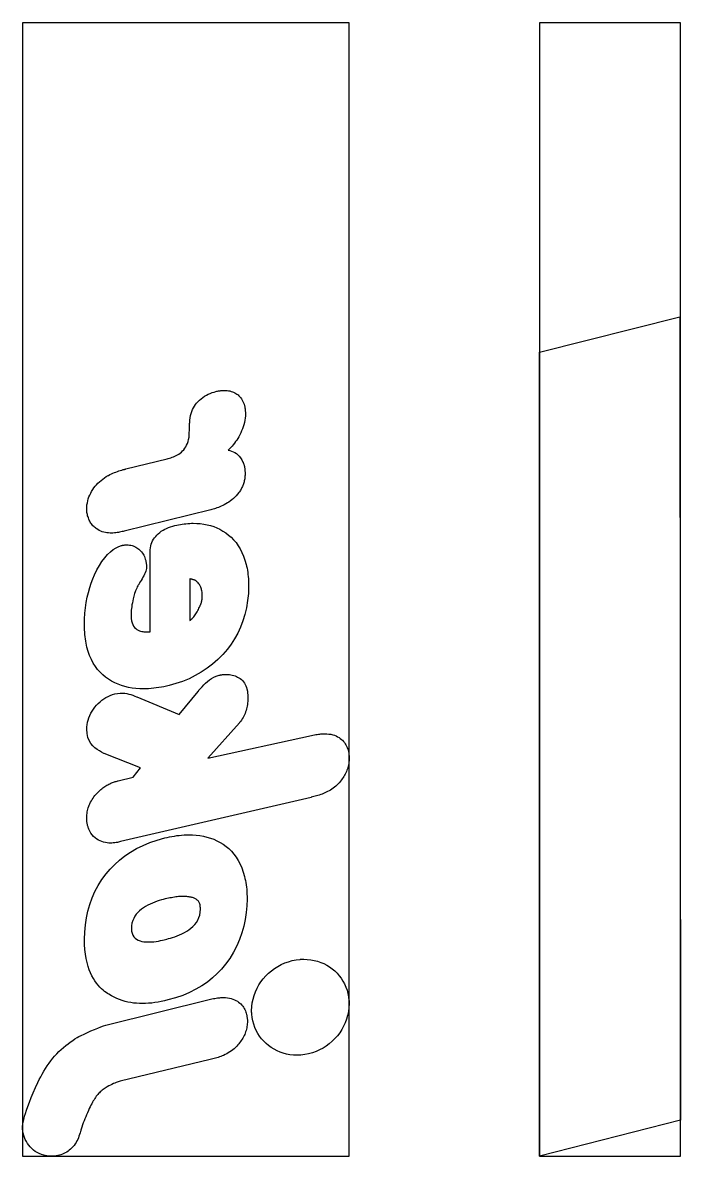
# Model space of a CAD drawing. Header units: millimetres. Extents: x 0 to 3496, y -2371 to 0.
# Drawn here: x 1718 to 2409, y -1190 to 0 of the extents above; entities that cross this region are included whole.
import ezdxf

# ---------------------------------------------------------------- set-up
doc = ezdxf.new("R2010")
doc.units = ezdxf.units.MM
for name, color, linetype in [('VINYL_BLACK_CUT', 7, 'Continuous'), ('VINYL_BLACK_ROLL', 1, 'Continuous'), ('VINYL_GREEN_CUT', 7, 'Continuous'), ('VINYL_GREEN_ROLL', 1, 'Continuous')]:
    doc.layers.add(name, color=color, linetype=linetype)

msp = doc.modelspace()

# ---------------------------------------------------------------- linework, layer by layer
at = {"layer": 'VINYL_BLACK_CUT'}
for points in [[(1818.7, -535), (1817.3, -535.2), (1815.9, -535.4), (1814.5, -535.6), (1813, -535.7), (1811.5, -535.7), (1809.9, -535.7), (1808.2, -535.6), (1806.6, -535.4), (1805, -535.2), (1803.4, -534.8), (1801.8, -534.3), (1800.2, -533.7), (1798.6, -533), (1797.1, -532.1), (1795.5, -531.1), (1794.6, -530.4), (1793.7, -529.7), (1792.8, -528.9), (1792, -528), (1791.2, -527.2), (1790.5, -526.2), (1789.8, -525.3), (1789.2, -524.3), (1788.6, -523.2), (1788.1, -522.2), (1787.6, -521.1), (1787.2, -519.9), (1786.8, -518.8), (1786.4, -517.6), (1786.2, -516.4), (1785.9, -515.2), (1785.7, -514), (1785.6, -512.7), (1785.5, -511.5), (1785.5, -510.2), (1785.5, -508.2), (1785.7, -506.1), (1786.1, -504), (1786.5, -502), (1787.1, -499.9), (1787.8, -497.9), (1788.6, -495.9), (1789.6, -493.9), (1790.6, -492), (1791.8, -490.1), (1793, -488.4), (1794.3, -486.7), (1795.7, -485.1), (1797.2, -483.5), (1798.8, -482), (1800.5, -480.5), (1802.2, -479.1), (1804.1, -477.8), (1806, -476.5), (1808.1, -475.3), (1808.1, -475.3), (1808.1, -475.3), (1808.2, -475.3), (1808.2, -475.3), (1808.2, -475.2), (1808.2, -475.2), (1808.2, -475.2), (1808.3, -475.2), (1808.3, -475.2), (1808.3, -475.2), (1809.8, -474.3), (1811.4, -473.6), (1812.9, -472.9), (1814.5, -472.3), (1816, -471.7), (1817.6, -471.1), (1819.1, -470.6), (1820.7, -470.2), (1822.3, -469.7), (1823.8, -469.2), (1824, -469.2), (1824.1, -469.2), (1824.2, -469.1), (1824.4, -469.1), (1824.6, -469.1), (1824.8, -469), (1825.1, -468.9), (1825.4, -468.8), (1825.7, -468.7), (1826.2, -468.6), (1826.2, -468.6), (1826.3, -468.6), (1826.3, -468.6), (1826.3, -468.6), (1826.3, -468.6), (1826.4, -468.5), (1826.4, -468.5), (1826.4, -468.5), (1826.4, -468.5), (1826.5, -468.5), (1870, -457.7), (1871.1, -457.4), (1872.4, -457.1), (1873.7, -456.7), (1875.1, -456.2), (1876.5, -455.7), (1877.9, -455.1), (1879.4, -454.4), (1880.8, -453.6), (1882.2, -452.8), (1883.6, -451.8), (1884.9, -450.7), (1886.1, -449.6), (1887.3, -448.3), (1888.4, -446.8), (1889.5, -445.3), (1890.4, -443.6), (1891.2, -441.7), (1891.9, -439.6), (1892.5, -437.4), (1892.9, -435), (1893, -434.6), (1893, -434), (1893, -433.3), (1893.1, -432.5), (1893.1, -431.6), (1893.2, -430.7), (1893.2, -429.7), (1893.3, -428.6), (1893.3, -427.5), (1893.4, -426.4), (1893.4, -425.2), (1893.4, -424), (1893.5, -422.9), (1893.5, -421.8), (1893.5, -420.7), (1893.6, -419.8), (1893.6, -418.9), (1893.7, -418.1), (1893.7, -417.5), (1893.8, -417.1), (1894.1, -414.7), (1894.6, -412.4), (1895.2, -410.2), (1895.9, -408.1), (1896.7, -406.2), (1897.6, -404.3), (1898.6, -402.6), (1899.7, -400.9), (1900.9, -399.4), (1902.2, -397.9), (1903.8, -396.2), (1905.6, -394.7), (1907.4, -393.3), (1909.3, -392.1), (1911.3, -390.9), (1913.2, -389.9), (1915.2, -389.1), (1917.2, -388.3), (1919.2, -387.7), (1921.1, -387.2), (1922.1, -386.9), (1923, -386.8), (1923.9, -386.6), (1924.8, -386.4), (1925.6, -386.3), (1926.5, -386.2), (1927.4, -386.1), (1928.3, -386), (1929.1, -386), (1929.9, -386), (1931.5, -386), (1932.9, -386.1), (1934.4, -386.3), (1935.8, -386.6), (1937.1, -387), (1938.5, -387.4), (1939.7, -387.9), (1941, -388.5), (1942.2, -389.2), (1943.3, -390), (1944.4, -390.8), (1945.4, -391.7), (1946.4, -392.7), (1947.3, -393.8), (1948.2, -395), (1948.9, -396.2), (1949.6, -397.6), (1950.2, -399), (1950.7, -400.6), (1951.2, -402.2), (1951.4, -402.9), (1951.5, -403.7), (1951.7, -404.4), (1951.8, -405.2), (1951.9, -406), (1952, -406.9), (1952, -407.7), (1952.1, -408.5), (1952.1, -409.4), (1952.1, -410.3), (1952.1, -412.7), (1951.9, -415), (1951.5, -417.4), (1951.1, -419.7), (1950.5, -422), (1949.8, -424.2), (1949, -426.4), (1948.2, -428.6), (1947.2, -430.7), (1946.2, -432.8), (1945.2, -434.6), (1944.1, -436.4), (1943, -438.1), (1941.8, -439.8), (1940.6, -441.5), (1939.3, -443), (1938.1, -444.6), (1936.8, -446.1), (1935.4, -447.5), (1934.1, -448.8), (1935.9, -449.2), (1937.6, -449.8), (1939.3, -450.5), (1941, -451.3), (1942.7, -452.4), (1944.2, -453.7), (1945.7, -455.2), (1947.1, -456.9), (1948.4, -458.9), (1949.6, -461.2), (1949.6, -461.2), (1949.6, -461.2), (1949.6, -461.3), (1949.6, -461.3), (1949.6, -461.3), (1949.6, -461.3), (1949.6, -461.3), (1949.6, -461.4), (1949.7, -461.4), (1949.7, -461.4), (1949.9, -462), (1950.2, -462.6), (1950.4, -463.2), (1950.6, -463.8), (1950.8, -464.5), (1951, -465.1), (1951.1, -465.7), (1951.2, -466.4), (1951.3, -467), (1951.5, -467.7), (1951.5, -468.3), (1951.6, -469), (1951.6, -469.6), (1951.7, -470.2), (1951.7, -470.8), (1951.8, -471.5), (1951.8, -472.1), (1951.8, -472.7), (1951.8, -473.3), (1951.8, -474), (1951.8, -474.9), (1951.7, -475.9), (1951.6, -476.9), (1951.5, -477.9), (1951.4, -478.9), (1951.2, -480), (1950.9, -481), (1950.7, -482), (1950.4, -483), (1950.1, -484), (1949.8, -485), (1949.4, -486), (1949, -487), (1948.5, -487.9), (1948.1, -488.8), (1947.6, -489.8), (1947.1, -490.6), (1946.5, -491.5), (1946, -492.4), (1945.4, -493.2), (1944, -495), (1942.5, -496.6), (1941, -498.1), (1939.5, -499.6), (1937.9, -500.9), (1936.4, -502.1), (1934.8, -503.2), (1933.2, -504.2), (1931.5, -505.2), (1929.9, -506.1), (1928.4, -506.8), (1926.8, -507.6), (1925.3, -508.2), (1923.8, -508.8), (1922.3, -509.3), (1920.9, -509.8), (1919.6, -510.2), (1918.3, -510.6), (1917, -511), (1915.9, -511.3), (1824.9, -533.7), (1823.8, -534), (1822.6, -534.2), (1821.3, -534.5), (1820, -534.8), (1818.7, -535)], [(1856.7, -540.7), (1857.9, -539.2), (1859.2, -537.8), (1860.6, -536.4), (1862.2, -535.2), (1863.8, -533.9), (1865.6, -532.8), (1867.5, -531.8), (1869.4, -530.8), (1871.5, -530), (1873.6, -529.2), (1875.8, -528.5), (1878, -527.8), (1880, -527.4), (1881.9, -527), (1883.8, -526.7), (1885.8, -526.3), (1887.7, -526.1), (1889.7, -525.9), (1891.6, -525.7), (1893.6, -525.6), (1895.5, -525.5), (1897.4, -525.5), (1901.1, -525.6), (1904.8, -525.8), (1908.4, -526.3), (1911.9, -527), (1915.4, -527.9), (1918.9, -529), (1922.2, -530.3), (1925.4, -531.8), (1928.5, -533.6), (1931.6, -535.5), (1934.5, -537.8), (1937.2, -540.2), (1939.8, -542.9), (1942.3, -545.8), (1944.6, -549), (1946.6, -552.4), (1948.5, -556), (1950.2, -560), (1951.7, -564.1), (1953, -568.6), (1953.4, -570.6), (1953.9, -572.7), (1954.2, -574.8), (1954.6, -577), (1954.8, -579.2), (1955.1, -581.5), (1955.3, -583.9), (1955.4, -586.3), (1955.5, -588.7), (1955.5, -591.2), (1955.3, -599.1), (1954.5, -606.7), (1953.3, -614.1), (1951.6, -621.2), (1949.5, -628), (1947, -634.5), (1944.1, -640.7), (1940.8, -646.7), (1937.1, -652.3), (1933.2, -657.7), (1928.4, -663.2), (1923.2, -668.4), (1917.7, -673.3), (1911.9, -677.7), (1905.8, -681.7), (1899.5, -685.3), (1892.9, -688.6), (1886.1, -691.4), (1879.1, -693.8), (1872, -695.8), (1869.3, -696.4), (1866.6, -697), (1863.9, -697.5), (1861.2, -697.9), (1858.5, -698.3), (1855.8, -698.6), (1853.1, -698.9), (1850.5, -699.1), (1847.8, -699.2), (1845.2, -699.2), (1841.1, -699.1), (1837.1, -698.9), (1833.2, -698.4), (1829.3, -697.7), (1825.5, -696.8), (1821.9, -695.8), (1818.3, -694.5), (1814.8, -692.9), (1811.5, -691.2), (1808.3, -689.2), (1805.2, -687), (1802.2, -684.6), (1799.5, -681.8), (1796.9, -678.9), (1794.5, -675.7), (1792.3, -672.2), (1790.3, -668.4), (1788.5, -664.4), (1787, -660.1), (1785.7, -655.4), (1785.2, -653.4), (1784.8, -651.3), (1784.4, -649.1), (1784.1, -646.9), (1783.8, -644.6), (1783.5, -642.2), (1783.4, -639.8), (1783.2, -637.4), (1783.1, -634.8), (1783.1, -632.3), (1783.2, -626), (1783.6, -620), (1784.2, -614.1), (1785, -608.5), (1786, -603.1), (1787.2, -598), (1788.6, -593), (1790.1, -588.3), (1791.7, -583.9), (1793.5, -579.7), (1796, -574.5), (1798.7, -569.8), (1801.4, -565.6), (1804.3, -561.8), (1807.3, -558.4), (1810.3, -555.5), (1813.3, -553.1), (1816.3, -551.2), (1819.2, -549.8), (1822, -548.8), (1822.5, -548.7), (1823.1, -548.6), (1823.6, -548.4), (1824.2, -548.4), (1824.8, -548.3), (1825.3, -548.2), (1825.9, -548.1), (1826.4, -548.1), (1826.9, -548.1), (1827.5, -548.1), (1828.9, -548.1), (1830.4, -548.3), (1831.7, -548.5), (1833.1, -548.9), (1834.4, -549.3), (1835.7, -549.8), (1836.9, -550.4), (1838.1, -551.1), (1839.2, -551.9), (1840.3, -552.7), (1841.3, -553.6), (1842.2, -554.6), (1843.1, -555.6), (1843.9, -556.7), (1844.6, -557.9), (1845.3, -559.1), (1846, -560.4), (1846.5, -561.7), (1847, -563.1), (1847.4, -564.6), (1847.5, -565.2), (1847.7, -565.9), (1847.8, -566.5), (1847.9, -567.2), (1848, -567.9), (1848.1, -568.6), (1848.1, -569.3), (1848.2, -570), (1848.2, -570.7), (1848.2, -571.4), (1848.1, -572.8), (1847.9, -574.3), (1847.4, -575.8), (1846.9, -577.4), (1846.2, -578.9), (1845.4, -580.5), (1844.5, -582.2), (1843.6, -583.8), (1842.6, -585.4), (1841.6, -587.1), (1841.4, -587.4), (1841.2, -587.8), (1841, -588.1), (1840.8, -588.5), (1840.6, -588.9), (1840.3, -589.3), (1840.1, -589.7), (1839.9, -590.1), (1839.6, -590.6), (1839.3, -591.1), (1838.6, -592.3), (1838, -593.6), (1837.4, -594.9), (1836.8, -596.3), (1836.3, -597.6), (1835.8, -599.1), (1835.4, -600.5), (1835, -601.9), (1834.6, -603.4), (1834.3, -604.8), (1833.8, -607), (1833.4, -609.1), (1833, -611.2), (1832.7, -613.2), (1832.5, -615.1), (1832.3, -616.8), (1832.2, -618.5), (1832.1, -620), (1832.1, -621.3), (1832.1, -622.5), (1832.2, -625.3), (1832.5, -627.8), (1833.1, -629.9), (1833.8, -631.8), (1834.7, -633.5), (1835.8, -634.9), (1837, -636), (1838.2, -637), (1839.6, -637.8), (1841, -638.4), (1842.1, -638.7), (1843.3, -639), (1844.4, -639.2), (1845.5, -639.3), (1846.7, -639.4), (1847.8, -639.5), (1848.9, -639.5), (1850, -639.5), (1851, -639.4), (1852, -639.4), (1852, -555.3), (1852.1, -553.2), (1852.3, -551.2), (1852.7, -549.3), (1853.2, -547.4), (1853.9, -545.6), (1854.7, -543.9), (1855.6, -542.3), (1856.7, -540.7)], [(1897.1, -624.5), (1897.5, -624.1), (1897.9, -623.7), (1898.6, -622.7), (1899.4, -621.7), (1900.1, -620.6), (1900.8, -619.5), (1901.5, -618.4), (1902.2, -617.2), (1902.8, -616), (1903.4, -614.7), (1904, -613.5), (1904.6, -612.2), (1904.6, -612.1), (1904.8, -611.6), (1905.1, -611.2), (1905.2, -610.7), (1905.4, -610.2), (1905.6, -609.7), (1905.8, -609.2), (1905.9, -608.7), (1906.1, -608.2), (1906.2, -607.6), (1906.3, -607.1), (1906.4, -606.5), (1906.5, -606), (1906.6, -605.4), (1906.7, -604.9), (1906.8, -604.3), (1906.8, -603.7), (1906.9, -603.1), (1906.9, -602.5), (1906.9, -601.9), (1906.9, -601.3), (1906.9, -600.1), (1906.8, -598.8), (1906.6, -597.7), (1906.4, -596.5), (1906.2, -595.5), (1905.9, -594.5), (1905.6, -593.5), (1905.2, -592.6), (1904.9, -591.8), (1904.5, -591), (1903.8, -589.9), (1903.1, -589), (1902.5, -588.1), (1901.8, -587.4), (1901.2, -586.8), (1900.6, -586.2), (1900.1, -585.8), (1899.6, -585.5), (1899.2, -585.3), (1898.9, -585.2), (1898.7, -585.2), (1898.6, -585.1), (1898.5, -585.1), (1898.4, -585.1), (1898.3, -585), (1898.2, -585), (1898, -584.9), (1897.9, -584.9), (1897.7, -584.8), (1897.4, -584.7), (1897.2, -584.7), (1896.8, -584.6), (1896.4, -584.5), (1896.1, -584.4), (1895.7, -584.3), (1895.4, -584.2), (1895.1, -584.1), (1894.8, -584), (1894.5, -584), (1894.2, -583.9), (1893.9, -583.9), (1893.9, -627.6), (1894.3, -627.3), (1894.7, -626.9), (1895.1, -626.5), (1895.6, -626.2), (1896, -625.8), (1896.4, -625.4), (1896.7, -625), (1897.1, -624.5)], [(2021.1, -813.2), (2021.1, -813.2), (2021.1, -813.2), (1821, -859.7), (1820, -859.9), (1818.9, -860.2), (1817.6, -860.4), (1816.3, -860.7), (1814.8, -860.8), (1813.3, -861), (1811.8, -861.1), (1810.2, -861.1), (1808.5, -861.1), (1806.8, -860.9), (1805, -860.6), (1803.1, -860.2), (1801.3, -859.7), (1799.4, -858.9), (1797.7, -858.1), (1795.9, -857), (1794.2, -855.8), (1792.6, -854.3), (1791.1, -852.6), (1789.7, -850.7), (1789.3, -850), (1788.9, -849.3), (1788.6, -848.7), (1788.2, -848), (1787.9, -847.2), (1787.6, -846.5), (1787.3, -845.7), (1787, -845), (1786.8, -844.2), (1786.6, -843.4), (1786.4, -842.6), (1786.2, -841.8), (1786, -841), (1785.9, -840.1), (1785.7, -839.3), (1785.6, -838.5), (1785.6, -837.6), (1785.5, -836.7), (1785.5, -835.9), (1785.5, -835), (1785.5, -833.3), (1785.6, -831.7), (1785.8, -830.1), (1786, -828.5), (1786.4, -827), (1786.7, -825.5), (1787.1, -824.1), (1787.6, -822.6), (1788.1, -821.3), (1788.7, -819.9), (1789.5, -818.3), (1790.3, -816.8), (1791.2, -815.4), (1792.1, -814), (1793, -812.7), (1794, -811.4), (1795, -810.2), (1796, -809.1), (1797, -808), (1798, -807), (1799.1, -806), (1800.3, -805), (1801.4, -804.1), (1802.4, -803.2), (1803.5, -802.4), (1804.6, -801.7), (1805.6, -801), (1806.6, -800.4), (1807.7, -799.9), (1808.7, -799.3), (1809.7, -798.9), (1810.6, -798.4), (1811.6, -798.1), (1812.6, -797.7), (1813.5, -797.4), (1814.5, -797), (1815.4, -796.7), (1816.4, -796.5), (1817.3, -796.2), (1818.2, -795.9), (1818.3, -795.9), (1818.3, -795.9), (1818.3, -795.9), (1818.3, -795.9), (1818.4, -795.9), (1818.4, -795.9), (1818.4, -795.9), (1818.4, -795.9), (1818.5, -795.9), (1818.5, -795.9), (1834.4, -791.9), (1842, -782.3), (1803.8, -767.2), (1803.8, -767.2), (1803.8, -767.2), (1803.8, -767.2), (1803.7, -767.2), (1803.7, -767.2), (1803.6, -767.1), (1803.6, -767.1), (1803.5, -767.1), (1803.5, -767.1), (1803.5, -767.1), (1803.4, -767.1), (1803.3, -767), (1801, -765.8), (1798.7, -764.5), (1796.3, -762.9), (1793.9, -761.1), (1791.7, -759), (1789.7, -756.5), (1788, -753.6), (1786.6, -750.2), (1785.8, -746.2), (1785.5, -741.7), (1785.6, -739.3), (1785.9, -736.9), (1786.3, -734.4), (1787, -732), (1787.8, -729.6), (1788.7, -727.2), (1789.9, -724.9), (1791.1, -722.6), (1792.5, -720.5), (1794.1, -718.4), (1795.7, -716.4), (1797.5, -714.6), (1799.4, -712.9), (1801.3, -711.3), (1803.4, -709.8), (1805.5, -708.4), (1807.8, -707.2), (1810.1, -706.2), (1812.5, -705.3), (1814.9, -704.6), (1817.8, -704), (1820.4, -703.7), (1823, -703.7), (1825.4, -703.8), (1827.7, -704.2), (1829.8, -704.7), (1831.9, -705.3), (1834, -706), (1835.9, -706.8), (1837.9, -707.5), (1838.1, -707.6), (1838.1, -707.6), (1838.1, -707.6), (1838.1, -707.6), (1838.1, -707.6), (1838.1, -707.6), (1838.1, -707.6), (1838.2, -707.6), (1838.2, -707.7), (1838.2, -707.7), (1838.2, -707.7), (1882.7, -726.3), (1902.4, -702.1), (1902.8, -701.7), (1903, -701.4), (1903, -701.4), (1903.1, -701.2), (1903.4, -700.8), (1905, -699), (1906.7, -697.1), (1908.4, -695.2), (1910.3, -693.3), (1912.2, -691.5), (1914.3, -689.9), (1916.6, -688.4), (1919, -687), (1921.6, -685.9), (1924.5, -685), (1925, -684.9), (1925.5, -684.8), (1926, -684.7), (1926.5, -684.6), (1927, -684.5), (1927.5, -684.4), (1928, -684.3), (1928.5, -684.3), (1929, -684.2), (1929.5, -684.2), (1931, -684.1), (1932.5, -684.1), (1934, -684.1), (1935.5, -684.3), (1937, -684.5), (1938.4, -684.8), (1939.9, -685.2), (1941.3, -685.6), (1942.7, -686.2), (1944, -686.9), (1945.4, -687.7), (1946.7, -688.5), (1947.9, -689.5), (1949, -690.6), (1950.1, -691.9), (1951.1, -693.2), (1951.9, -694.7), (1952.7, -696.2), (1953.3, -697.9), (1953.8, -699.7), (1953.9, -700.1), (1954, -700.6), (1954.1, -701), (1954.2, -701.4), (1954.3, -701.8), (1954.3, -702.2), (1954.4, -702.6), (1954.4, -703), (1954.5, -703.4), (1954.5, -703.8), (1954.6, -705.6), (1954.7, -707.3), (1954.7, -709), (1954.7, -710.7), (1954.6, -712.4), (1954.5, -714), (1954.3, -715.6), (1954, -717.3), (1953.7, -718.8), (1953.3, -720.4), (1952.9, -722), (1952.4, -723.5), (1951.8, -725), (1951.2, -726.5), (1950.4, -727.9), (1949.7, -729.4), (1948.8, -730.8), (1947.9, -732.1), (1946.9, -733.4), (1945.8, -734.7), (1945.8, -734.8), (1912.8, -772.2), (2021.6, -748.3), (2023.1, -747.9), (2024.6, -747.6), (2026.1, -747.3), (2027.5, -747.1), (2028.9, -746.9), (2030.2, -746.7), (2031.5, -746.6), (2032.8, -746.5), (2034, -746.4), (2035.2, -746.4), (2037.6, -746.5), (2039.8, -746.7), (2041.9, -747), (2043.9, -747.5), (2045.7, -748), (2047.4, -748.7), (2049, -749.5), (2050.5, -750.3), (2051.8, -751.3), (2053.1, -752.3), (2054.2, -753.3), (2055.3, -754.5), (2056.2, -755.6), (2057.1, -756.9), (2057.8, -758.1), (2058.5, -759.4), (2059.1, -760.7), (2059.6, -762), (2060, -763.3), (2060.4, -764.5), (2060.6, -765.3), (2060.7, -766.1), (2060.8, -766.9), (2061, -767.7), (2061, -768.4), (2061.1, -769.2), (2061.1, -769.9), (2061.2, -770.6), (2061.2, -771.3), (2061.2, -772), (2061.2, -773.4), (2061.1, -774.8), (2060.9, -776.3), (2060.7, -777.7), (2060.5, -779.1), (2060.1, -780.5), (2059.7, -781.9), (2059.3, -783.3), (2058.8, -784.7), (2058.3, -786), (2057.7, -787.4), (2057, -788.7), (2056.3, -790), (2055.6, -791.3), (2054.8, -792.5), (2054, -793.7), (2053.1, -794.9), (2052.2, -796.1), (2051.3, -797.2), (2050.3, -798.3), (2050.3, -798.3), (2050.2, -798.4), (2050.2, -798.4), (2050.2, -798.4), (2050.2, -798.5), (2050.1, -798.5), (2050.1, -798.5), (2050.1, -798.6), (2050, -798.6), (2050, -798.7), (2048.6, -800), (2047.2, -801.3), (2045.8, -802.4), (2044.4, -803.5), (2042.9, -804.5), (2041.5, -805.5), (2040, -806.3), (2038.5, -807.1), (2037, -807.9), (2035.5, -808.6), (2034.1, -809.2), (2032.7, -809.7), (2031.3, -810.3), (2029.8, -810.8), (2028.4, -811.2), (2027, -811.6), (2025.5, -812), (2024.1, -812.4), (2022.7, -812.8), (2021.2, -813.1), (2021.2, -813.1), (2021.2, -813.1), (2021.2, -813.2), (2021.2, -813.2), (2021.1, -813.2), (2021.1, -813.2), (2021.1, -813.2), (2021.1, -813.2)], [(1882.6, -853.1), (1885.1, -852.8), (1887.7, -852.7), (1890.2, -852.6), (1892.7, -852.5), (1896.6, -852.6), (1900.5, -852.9), (1904.3, -853.4), (1908.1, -854), (1911.8, -854.9), (1915.4, -855.9), (1918.9, -857.2), (1922.3, -858.7), (1925.6, -860.4), (1928.8, -862.3), (1931.8, -864.6), (1934.8, -867), (1937.5, -869.8), (1940.1, -872.7), (1942.5, -876), (1944.6, -879.4), (1946.6, -883.2), (1948.4, -887.3), (1949.9, -891.6), (1951.2, -896.2), (1951.7, -898.3), (1952.2, -900.5), (1952.6, -902.7), (1952.9, -905), (1953.2, -907.3), (1953.5, -909.7), (1953.7, -912.2), (1953.8, -914.7), (1953.9, -917.3), (1953.9, -919.9), (1953.7, -927), (1953.1, -934.2), (1952, -941.3), (1950.5, -948.4), (1948.5, -955.5), (1946.1, -962.4), (1943.2, -969.2), (1939.7, -975.8), (1935.8, -982.3), (1931.3, -988.4), (1927.1, -993.5), (1922.5, -998.2), (1917.6, -1002.8), (1912.2, -1007.1), (1906.4, -1011), (1900.2, -1014.7), (1893.5, -1018.1), (1886.4, -1021.1), (1878.8, -1023.7), (1870.8, -1025.9), (1867.3, -1026.8), (1863.8, -1027.5), (1860.4, -1028.2), (1857, -1028.7), (1853.7, -1029.1), (1850.4, -1029.4), (1847.2, -1029.6), (1844, -1029.6), (1840.9, -1029.6), (1837.8, -1029.4), (1834.7, -1029.1), (1831.7, -1028.7), (1828.6, -1028.1), (1825.7, -1027.4), (1822.8, -1026.5), (1819.9, -1025.5), (1817, -1024.3), (1814.2, -1023), (1811.5, -1021.6), (1808.8, -1019.9), (1807.3, -1019.1), (1805.8, -1018.1), (1804.2, -1016.9), (1802.6, -1015.6), (1800.9, -1014.1), (1799.2, -1012.4), (1797.4, -1010.4), (1795.7, -1008.3), (1794, -1005.9), (1792.4, -1003.3), (1790.9, -1000.6), (1789.5, -997.5), (1788.1, -994.2), (1786.9, -990.6), (1785.8, -986.7), (1784.9, -982.5), (1784.1, -977.9), (1783.6, -973), (1783.2, -967.7), (1783.1, -962.1), (1783.3, -954.6), (1784, -947.1), (1785.1, -939.8), (1786.6, -932.6), (1788.7, -925.6), (1791.1, -918.7), (1794.1, -912.1), (1797.5, -905.6), (1801.4, -899.4), (1805.7, -893.5), (1810.1, -888.4), (1814.8, -883.5), (1819.9, -879), (1825.5, -874.7), (1831.4, -870.7), (1837.8, -867), (1844.6, -863.6), (1851.7, -860.7), (1859.3, -858.1), (1867.4, -855.8), (1869.9, -855.2), (1872.4, -854.7), (1875, -854.2), (1877.5, -853.8), (1880.1, -853.4), (1882.6, -853.1)], [(1877.9, -959.5), (1880.4, -958.6), (1882.9, -957.6), (1885.4, -956.4), (1888, -955.1), (1890.5, -953.6), (1892.8, -952.1), (1894.9, -950.4), (1897, -948.6), (1898.9, -946.6), (1900.6, -944.4), (1902.1, -942), (1903.3, -939.4), (1904.2, -936.7), (1904.8, -933.7), (1905, -930.5), (1904.9, -929.3), (1904.8, -928.1), (1904.7, -927), (1904.5, -926), (1904.2, -925.1), (1903.9, -924.2), (1903.5, -923.5), (1903.1, -922.8), (1902.7, -922.2), (1902.2, -921.6), (1901.6, -921.1), (1901, -920.6), (1900.4, -920.1), (1899.7, -919.7), (1899, -919.4), (1898.2, -919), (1897.5, -918.7), (1896.7, -918.4), (1895.8, -918.2), (1895, -918), (1893.9, -917.8), (1892.9, -917.6), (1891.8, -917.5), (1890.7, -917.3), (1889.5, -917.3), (1888.3, -917.2), (1887.1, -917.2), (1885.9, -917.2), (1884.6, -917.2), (1883.3, -917.3), (1881.9, -917.4), (1880.4, -917.6), (1879, -917.7), (1877.5, -918), (1876, -918.2), (1874.4, -918.5), (1872.8, -918.8), (1871.2, -919.1), (1869.5, -919.5), (1867.9, -919.8), (1865.9, -920.3), (1863.9, -920.9), (1861.7, -921.6), (1859.4, -922.3), (1857, -923.2), (1854.6, -924.1), (1852.1, -925.2), (1849.7, -926.3), (1847.3, -927.6), (1845, -929.1), (1843, -930.6), (1841, -932.2), (1839.2, -933.9), (1837.5, -935.9), (1836.1, -937.9), (1834.8, -940.2), (1833.8, -942.5), (1833, -945.1), (1832.6, -947.9), (1832.4, -950.8), (1832.6, -953.5), (1833.1, -955.9), (1833.9, -957.9), (1835, -959.6), (1836.3, -961.1), (1837.9, -962.2), (1839.6, -963.2), (1841.5, -963.9), (1843.4, -964.4), (1845.5, -964.7), (1848.1, -964.9), (1850.7, -965), (1853.3, -964.9), (1855.8, -964.7), (1858.3, -964.4), (1860.7, -964), (1862.9, -963.6), (1864.9, -963.1), (1866.7, -962.7), (1868.2, -962.4), (1869.7, -962), (1871.5, -961.5), (1873.4, -961), (1875.6, -960.3), (1877.9, -959.5)], [(1982.7, -992.8), (1986.2, -990.6), (1989.7, -988.7), (1993.5, -987), (1997.3, -985.7), (2001.3, -984.6), (2005.4, -983.8), (2009.6, -983.3), (2009.9, -983.2), (2010.3, -983.2), (2010.6, -983.2), (2011, -983.2), (2011.4, -983.2), (2011.8, -983.2), (2012.2, -983.2), (2012.6, -983.2), (2013, -983.2), (2013.4, -983.2), (2017.2, -983.3), (2020.9, -983.7), (2024.4, -984.3), (2027.9, -985.2), (2031.3, -986.4), (2034.5, -987.7), (2037.6, -989.3), (2040.5, -991.1), (2043.3, -993.2), (2046, -995.4), (2048.4, -997.8), (2050.7, -1000.4), (2052.8, -1003.1), (2054.7, -1006), (2056.3, -1009.1), (2057.8, -1012.3), (2059, -1015.6), (2059.9, -1019.1), (2060.6, -1022.6), (2061, -1026.3), (2061.1, -1026.6), (2061.1, -1027), (2061.1, -1027.3), (2061.1, -1027.7), (2061.1, -1028), (2061.1, -1028.4), (2061.1, -1028.8), (2061.1, -1029.1), (2061.1, -1029.5), (2061.1, -1029.9), (2060.9, -1034), (2060.4, -1038.1), (2059.6, -1042.1), (2058.5, -1045.9), (2057.1, -1049.7), (2055.4, -1053.4), (2053.5, -1056.9), (2051.3, -1060.2), (2048.9, -1063.4), (2046.2, -1066.4), (2043.4, -1069.2), (2040.3, -1071.8), (2037.1, -1074.2), (2033.7, -1076.4), (2030.1, -1078.3), (2026.4, -1079.9), (2022.5, -1081.3), (2018.6, -1082.4), (2014.5, -1083.2), (2010.3, -1083.7), (2010, -1083.7), (2009.6, -1083.8), (2009.2, -1083.8), (2008.8, -1083.8), (2008.5, -1083.8), (2008.1, -1083.8), (2007.7, -1083.8), (2007.3, -1083.8), (2006.8, -1083.8), (2006.4, -1083.8), (2002.7, -1083.7), (1999, -1083.3), (1995.4, -1082.6), (1992, -1081.7), (1988.6, -1080.6), (1985.4, -1079.2), (1982.3, -1077.6), (1979.3, -1075.8), (1976.5, -1073.8), (1973.9, -1071.6), (1971.4, -1069.2), (1969.1, -1066.6), (1967.1, -1063.9), (1965.2, -1061), (1963.5, -1057.9), (1962.1, -1054.7), (1960.9, -1051.4), (1959.9, -1047.9), (1959.2, -1044.3), (1958.8, -1040.7), (1958.8, -1040.3), (1958.8, -1040), (1958.8, -1039.7), (1958.8, -1039.3), (1958.7, -1039), (1958.7, -1038.6), (1958.7, -1038.2), (1958.7, -1037.8), (1958.7, -1037.5), (1958.7, -1037.1), (1958.9, -1032.9), (1959.4, -1028.9), (1960.2, -1024.9), (1961.3, -1021.1), (1962.7, -1017.3), (1964.4, -1013.6), (1966.3, -1010.1), (1968.5, -1006.8), (1970.9, -1003.6), (1973.6, -1000.5), (1976.4, -997.7), (1979.5, -995.2), (1982.7, -992.8)], [(1779.3, -1162.8), (1779.1, -1163.3), (1779, -1163.8), (1778.4, -1165.5), (1777.9, -1167.2), (1777.3, -1168.9), (1776.7, -1170.6), (1776, -1172.2), (1775.2, -1173.8), (1774.3, -1175.4), (1773.3, -1177), (1772.2, -1178.5), (1770.8, -1180.1), (1769.6, -1181.3), (1768.4, -1182.5), (1767.1, -1183.5), (1765.8, -1184.5), (1764.4, -1185.5), (1762.9, -1186.3), (1761.4, -1187.1), (1759.9, -1187.8), (1758.3, -1188.4), (1756.7, -1188.9), (1755.1, -1189.3), (1753.5, -1189.6), (1751.9, -1189.8), (1750.2, -1190), (1748.6, -1190), (1746.9, -1190), (1745.2, -1189.8), (1743.5, -1189.6), (1741.8, -1189.3), (1740.2, -1188.9), (1737.8, -1188.1), (1735.5, -1187.2), (1733.4, -1186.1), (1731.4, -1184.8), (1729.5, -1183.4), (1727.7, -1181.8), (1726, -1180.2), (1724.5, -1178.4), (1723.2, -1176.5), (1722, -1174.5), (1720.9, -1172.4), (1720, -1170.3), (1719.3, -1168.1), (1718.7, -1165.8), (1718.3, -1163.5), (1718.1, -1161.1), (1718.1, -1158.7), (1718.3, -1156.3), (1718.7, -1153.9), (1719.3, -1151.5), (1719.6, -1150.1), (1720.2, -1148), (1721.1, -1145.2), (1722.3, -1141.7), (1723.6, -1137.7), (1725.3, -1133.2), (1727.1, -1128.4), (1729.2, -1123.2), (1731.5, -1117.9), (1734.1, -1112.5), (1735.5, -1109.5), (1737.1, -1106.5), (1738.7, -1103.6), (1740.4, -1100.7), (1742.1, -1097.8), (1743.9, -1095), (1745.8, -1092.3), (1747.7, -1089.7), (1749.7, -1087.1), (1751.7, -1084.7), (1753.9, -1082.3), (1756.2, -1080), (1758.6, -1077.8), (1761, -1075.7), (1763.4, -1073.7), (1765.8, -1071.8), (1768.2, -1070), (1770.7, -1068.3), (1773.1, -1066.7), (1775.5, -1065.2), (1777.2, -1064.3), (1779.7, -1063), (1782.7, -1061.6), (1786.2, -1060), (1789.8, -1058.4), (1793.5, -1056.8), (1797.1, -1055.3), (1800.4, -1054.1), (1803.2, -1053), (1805.5, -1052.4), (1915.5, -1025.2), (1917, -1024.8), (1918.5, -1024.5), (1919.9, -1024.2), (1921.3, -1024), (1922.7, -1023.8), (1924, -1023.6), (1925.2, -1023.5), (1926.5, -1023.4), (1927.7, -1023.3), (1928.8, -1023.3), (1931.1, -1023.4), (1933.3, -1023.6), (1935.3, -1023.9), (1937.2, -1024.4), (1939, -1024.9), (1940.7, -1025.6), (1942.2, -1026.4), (1943.7, -1027.2), (1945, -1028.1), (1946.2, -1029.1), (1947.3, -1030.1), (1948.4, -1031.2), (1949.3, -1032.4), (1950.1, -1033.6), (1950.9, -1034.8), (1951.5, -1036), (1952.1, -1037.3), (1952.6, -1038.5), (1953, -1039.8), (1953.3, -1041), (1953.5, -1041.8), (1953.7, -1042.6), (1953.8, -1043.4), (1953.9, -1044.1), (1954, -1044.9), (1954.1, -1045.6), (1954.2, -1046.3), (1954.2, -1047), (1954.2, -1047.6), (1954.2, -1048.2), (1954.2, -1049.6), (1954.1, -1051), (1954, -1052.4), (1953.7, -1053.8), (1953.5, -1055.2), (1953.2, -1056.6), (1952.8, -1057.9), (1952.4, -1059.3), (1951.9, -1060.6), (1951.4, -1062), (1950.7, -1063.3), (1950.1, -1064.6), (1949.4, -1065.9), (1948.6, -1067.1), (1947.8, -1068.3), (1947, -1069.5), (1946.1, -1070.7), (1945.2, -1071.9), (1944.3, -1073), (1943.3, -1074.2), (1942.4, -1075.1), (1941.4, -1076.1), (1940.2, -1077.2), (1938.8, -1078.2), (1937.4, -1079.3), (1935.8, -1080.4), (1934.2, -1081.4), (1932.6, -1082.3), (1930.9, -1083.2), (1929.3, -1084), (1927.9, -1084.6), (1926.5, -1085.1), (1925.1, -1085.6), (1923.7, -1086.1), (1922.3, -1086.5), (1920.8, -1086.9), (1919.5, -1087.3), (1918.1, -1087.7), (1916.7, -1088), (1915.3, -1088.4), (1915.2, -1088.4), (1820.5, -1111.1), (1819.6, -1111.4), (1818.6, -1111.7), (1817.5, -1112.1), (1816.3, -1112.5), (1814.9, -1113.1), (1813.4, -1113.7), (1811.9, -1114.5), (1810.3, -1115.2), (1808.7, -1116.1), (1807, -1117.1), (1805.9, -1117.7), (1804.9, -1118.4), (1803.8, -1119.1), (1802.8, -1119.9), (1801.7, -1120.6), (1800.7, -1121.5), (1799.7, -1122.3), (1798.8, -1123.2), (1797.9, -1124.1), (1797, -1125), (1796.2, -1126), (1795.4, -1127), (1794.7, -1128.1), (1793.9, -1129.3), (1793.1, -1130.6), (1792.3, -1131.9), (1791.5, -1133.3), (1790.7, -1134.8), (1789.9, -1136.3), (1789.1, -1137.9), (1788.1, -1139.9), (1787.2, -1142), (1786.2, -1144.2), (1785.3, -1146.3), (1784.4, -1148.5), (1783.5, -1150.7), (1782.6, -1152.8), (1781.8, -1155), (1781, -1157.1), (1780.3, -1159.3), (1780.2, -1159.6), (1780.1, -1160), (1780, -1160.4), (1779.8, -1160.8), (1779.7, -1161.3), (1779.5, -1161.8), (1779.4, -1162.3), (1779.3, -1162.8)]]:
    msp.add_lwpolyline(points, close=True, dxfattribs=at)
at = {"layer": 'VINYL_BLACK_ROLL'}
msp.add_lwpolyline([(1718.1, -1190), (2061.2, -1190), (2061.2, 0), (1718.1, 0)], close=True, dxfattribs=at)
at = {"layer": 'VINYL_GREEN_CUT'}
msp.add_lwpolyline([(2261.2, -345.8), (2408.6, -308.8), (2409.2, -1152.1), (2261.2, -1190), (2261.2, -345.8)], close=True, dxfattribs=at)
at = {"layer": 'VINYL_GREEN_ROLL'}
msp.add_lwpolyline([(2261.2, -1190), (2409.2, -1190), (2409.2, 0), (2261.2, 0)], close=True, dxfattribs=at)

doc.saveas('drawing.dxf')
